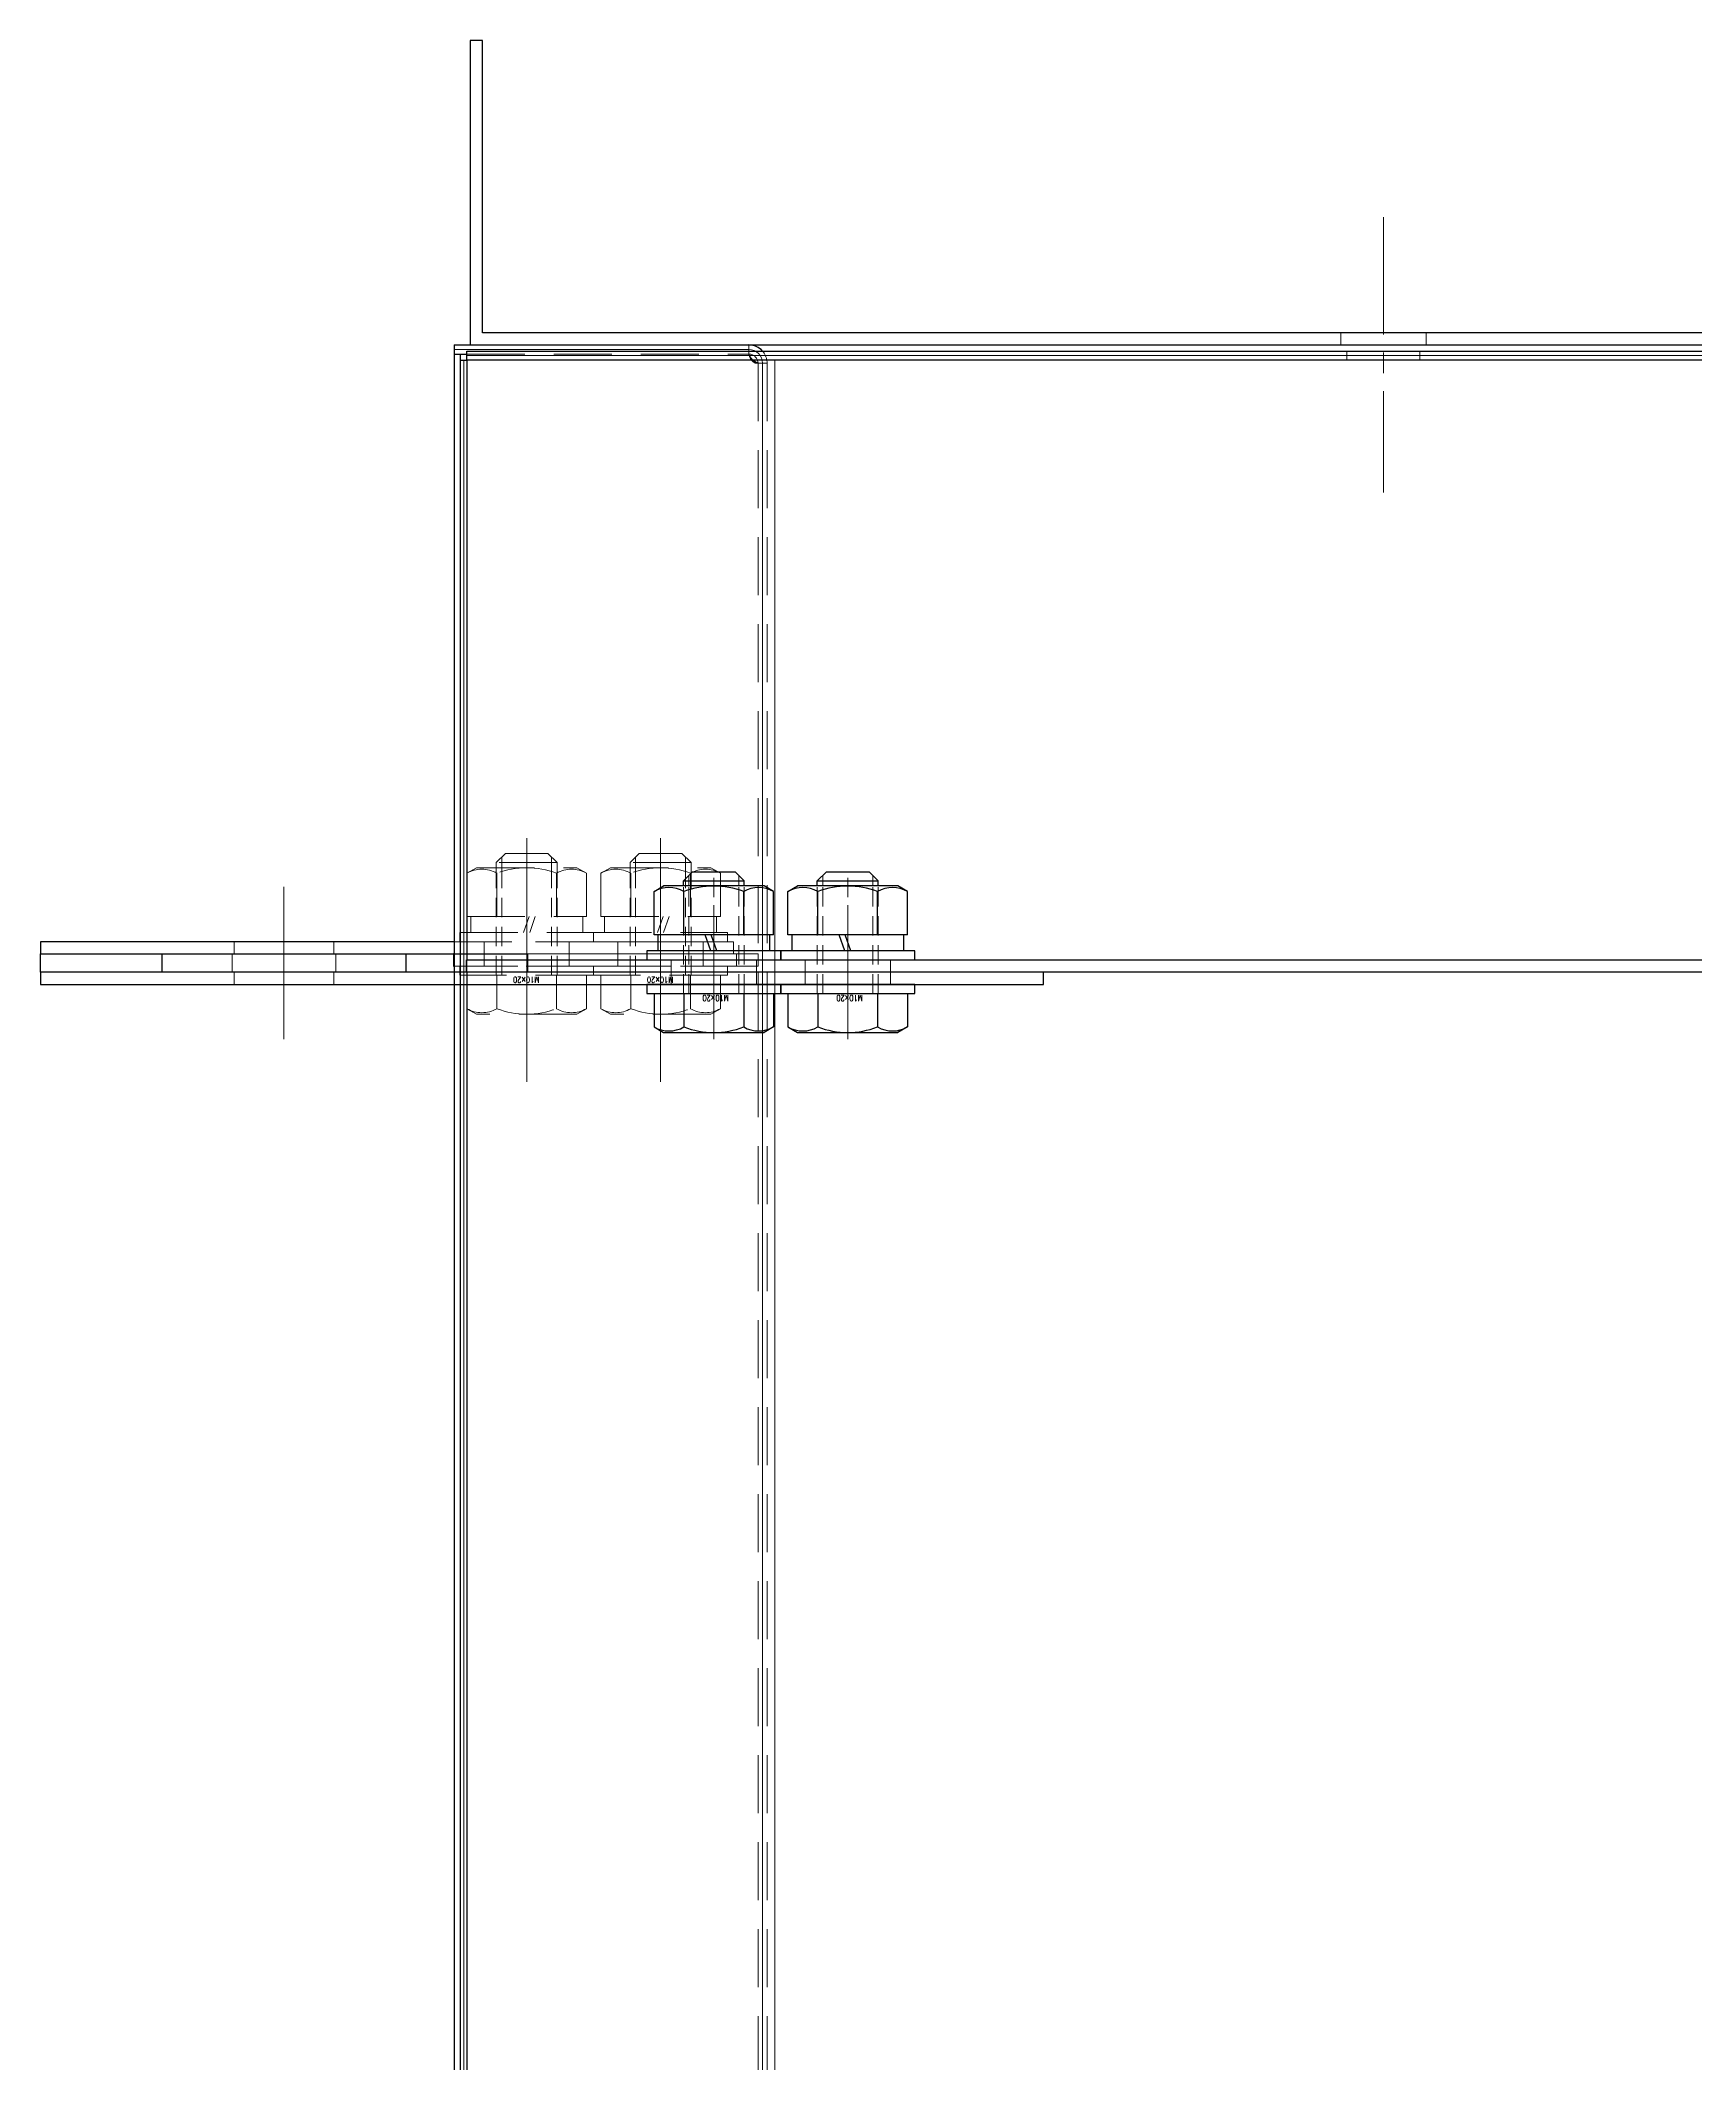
# Model space of a CAD drawing. Header units: millimetres. Extents: x 0 to 51411, y 0 to 16902.
# Drawn here: x 5801.4 to 6073.2, y 7079.7 to 7411.9 of the extents above; entities that cross this region are included whole.
import ezdxf

# ---------------------------------------------------------------- set-up
doc = ezdxf.new("R2010")
doc.units = ezdxf.units.MM
doc.linetypes.add('CENTER2', pattern=[28.575, 19.05, -3.175, 3.175, -3.175])
doc.linetypes.add('HIDDEN2', pattern=[4.7625, 3.175, -1.5875])
for name, color, linetype, lineweight in [('01_外形線', 7, 'Continuous', 25), ('02_細線', 5, 'Continuous', 13), ('03_かくれ線', 6, 'HIDDEN2', 13), ('04_中心線', 1, 'CENTER2', 9)]:
    doc.layers.add(name, color=color, linetype=linetype, lineweight=lineweight)
doc.layers.add('10_補助線', color=8, linetype='Continuous', lineweight=13, plot=False)
doc.styles.add('寸法用', font='simplex.shx', dxfattribs={"width": 0.8, "bigfont": '@extfont2.shx'})

msp = doc.modelspace()

# ---------------------------------------------------------------- linework, layer by layer
at = {"layer": '01_外形線'}
for p, q in [((5869.302, 7361.913), (5869.302, 7360.413)), ((5869.302, 7361.913), (5917.739, 7361.913)), ((5869.302, 7360.413), (5871.42, 7360.413)), ((5869.302, 7360.413), (5869.302, 6163.413)), ((5870.359, 6162.413), (5870.359, 7359.413)), ((5870.359, 7359.413), (5871.42, 7359.413)), ((5870.362, 7359.413), (5870.362, 7360.413)), ((5871.42, 7359.413), (5871.42, 7260.913)), ((5902.163, 7272.159), (5903.728, 7273.063)), ((5920.228, 7273.063), (5903.728, 7273.063)), ((5906.978, 7273.913), (5908.478, 7275.413)), ((5906.978, 7273.913), (5916.978, 7273.913)), ((5906.978, 7273.063), (5906.978, 7273.913)), ((5908.478, 7275.413), (5915.478, 7275.413)), ((5916.978, 7273.913), (5915.478, 7275.413)), ((5916.978, 7273.063), (5916.978, 7273.913)), ((5921.793, 7272.159), (5920.228, 7273.063)), ((5924.163, 7272.159), (5925.728, 7273.063)), ((5942.228, 7273.063), (5925.728, 7273.063)), ((5928.978, 7273.913), (5930.478, 7275.413)), ((5928.978, 7273.913), (5938.978, 7273.913)), ((5928.978, 7273.063), (5928.978, 7273.913)), ((5930.478, 7275.413), (5937.478, 7275.413)), ((5938.978, 7273.913), (5937.478, 7275.413)), ((5938.978, 7273.063), (5938.978, 7273.913)), ((5943.793, 7272.159), (5942.228, 7273.063)), ((5902.163, 7265.063), (5902.163, 7272.159)), ((5907.071, 7265.063), (5907.071, 7272.159)), ((5916.886, 7265.063), (5916.886, 7272.159)), ((5921.793, 7265.063), (5921.793, 7272.159)), ((5924.163, 7265.063), (5924.163, 7272.159)), ((5929.071, 7265.063), (5929.071, 7272.159)), ((5938.886, 7265.063), (5938.886, 7272.159)), ((5943.793, 7265.063), (5943.793, 7272.159)), ((5922.978, 7262.413), (5900.978, 7262.413)), ((5900.978, 7262.413), (5900.978, 7260.913)), ((5921.793, 7265.063), (5902.163, 7265.063)), ((5902.778, 7265.063), (5902.778, 7262.413)), ((5911.478, 7262.413), (5910.568, 7265.063)), ((5912.478, 7262.413), (5911.568, 7265.063)), ((5921.178, 7262.413), (5921.178, 7265.063)), ((5922.978, 7260.913), (5922.978, 7262.413)), ((5944.978, 7262.413), (5922.978, 7262.413)), ((5922.978, 7262.413), (5922.978, 7260.913)), ((5943.793, 7265.063), (5924.163, 7265.063)), ((5924.778, 7265.063), (5924.778, 7262.413)), ((5933.478, 7262.413), (5932.568, 7265.063)), ((5934.478, 7262.413), (5933.568, 7265.063)), ((5943.178, 7262.413), (5943.178, 7265.063)), ((5944.978, 7260.913), (5944.978, 7262.413)), ((5900.978, 7260.913), (5922.978, 7260.913)), ((5922.978, 7260.913), (5944.978, 7260.913)), ((5871.42, 7258.913), (5871.42, 6761.913))]:
    msp.add_line(p, q, dxfattribs=at)
at = {"layer": '01_外形線', "ltscale": 3}
for p, q in [((5922.978, 7256.913), (5900.978, 7256.913)), ((5900.978, 7256.913), (5900.978, 7255.413)), ((5922.978, 7255.413), (5922.978, 7256.913)), ((5944.978, 7256.913), (5922.978, 7256.913)), ((5922.978, 7256.913), (5922.978, 7255.413)), ((5944.978, 7255.413), (5944.978, 7256.913)), ((5900.978, 7255.413), (5922.978, 7255.413)), ((5902.163, 7255.413), (5902.163, 7249.916)), ((5907.071, 7255.413), (5907.071, 7249.916)), ((5916.886, 7255.413), (5916.886, 7249.916)), ((5921.793, 7255.413), (5921.793, 7249.916)), ((5922.978, 7255.413), (5944.978, 7255.413)), ((5924.163, 7255.413), (5924.163, 7249.916)), ((5929.071, 7255.413), (5929.071, 7249.916)), ((5938.886, 7255.413), (5938.886, 7249.916)), ((5943.793, 7255.413), (5943.793, 7249.916)), ((5902.163, 7249.916), (5903.728, 7249.013)), ((5921.793, 7249.916), (5920.228, 7249.013)), ((5924.163, 7249.916), (5925.728, 7249.013)), ((5943.793, 7249.916), (5942.228, 7249.013)), ((5903.728, 7249.013), (5920.228, 7249.013)), ((5925.728, 7249.013), (5942.228, 7249.013))]:
    msp.add_line(p, q, dxfattribs=at)
at = {"layer": '01_外形線'}
for points in [[(5871.978, 7411.913), (5871.978, 7361.913), (6771.978, 7361.913), (6771.978, 7363.913), (5873.978, 7363.913), (5873.978, 7411.913)], [(6772.536, 7359.413), (5871.42, 7359.413), (5871.42, 7360.913), (6772.536, 7360.913)], [(5881.368, 7261.913), (5881.368, 7258.913), (5801.368, 7258.913), (5801.368, 7261.913)], [(5861.368, 7261.913), (5861.368, 7258.913), (5821.368, 7258.913), (5821.368, 7261.913)], [(6772.599, 7258.913), (5871.357, 7258.913), (5871.357, 7260.913), (6772.599, 7260.913)], [(5966.15, 7258.913), (5801.368, 7258.913), (5801.368, 7256.913), (5966.15, 7256.913)]]:
    msp.add_lwpolyline(points, close=True, dxfattribs=at)
for points in [[(5869.302, 7263.913), (5801.368, 7263.913), (5801.368, 7261.913), (5869.302, 7261.913)], [(5869.302, 7261.913), (5869.239, 7261.913), (5869.239, 7259.913), (5869.302, 7259.913)]]:
    msp.add_lwpolyline(points, dxfattribs=at)
for centre, radius, start, end in [((5917.739, 7358.913), 3, 41.81031, 90), ((5904.617, 7267.909), 4.907, 60.00001, 119.99999), ((5911.978, 7259.283), 13.779, 69.136, 110.864), ((5919.339, 7267.909), 4.907, 60.00001, 119.99999), ((5926.617, 7267.909), 4.907, 60.00001, 119.99999), ((5933.978, 7259.283), 13.779, 69.136, 110.864), ((5941.339, 7267.909), 4.907, 60.00001, 119.99999)]:
    msp.add_arc(centre, radius, start, end, dxfattribs=at)
at = {"layer": '01_外形線', "ltscale": 3}
for centre, radius, start, end in [((5904.617, 7254.166), 4.907, 240.00001, 299.99999), ((5911.978, 7262.792), 13.779, 249.136, 290.864), ((5919.339, 7254.166), 4.907, 240.00001, 299.99999), ((5926.617, 7254.166), 4.907, 240.00001, 299.99999), ((5933.978, 7262.792), 13.779, 249.136, 290.864), ((5941.339, 7254.166), 4.907, 240.00001, 299.99999)]:
    msp.add_arc(centre, radius, start, end, dxfattribs=at)
at = {"layer": '02_細線'}
for p, q in [((5921.978, 7359.413), (5921.978, 6162.413)), ((5907.878, 7273.063), (5907.878, 7274.813)), ((5916.078, 7273.063), (5916.078, 7274.813)), ((5929.878, 7273.063), (5929.878, 7274.813)), ((5938.078, 7273.063), (5938.078, 7274.813))]:
    msp.add_line(p, q, dxfattribs=at)
at = {"layer": '03_かくれ線', "ltscale": 3}
for p, q in [((6014.978, 7363.913), (6014.978, 7361.913)), ((6028.978, 7363.913), (6028.978, 7361.913)), ((5870.362, 7359.413), (5870.362, 6163.413)), ((5871.42, 7360.413), (5917.739, 7360.413)), ((5919.239, 7358.913), (5919.239, 6164.913)), ((5919.86, 7358.913), (5920.739, 7358.913)), ((5920.739, 7358.913), (5920.739, 6164.913)), ((5871.424, 7275.159), (5872.989, 7276.063)), ((5872.989, 7276.063), (5889.489, 7276.063)), ((5876.239, 7276.913), (5877.739, 7278.413)), ((5886.239, 7276.913), (5876.239, 7276.913)), ((5876.239, 7275.063), (5876.239, 7276.913)), ((5877.139, 7275.063), (5877.139, 7277.813)), ((5884.739, 7278.413), (5877.739, 7278.413)), ((5881.239, 7276.063), (5881.239, 7263.913)), ((5886.239, 7276.913), (5884.739, 7278.413)), ((5885.339, 7275.063), (5885.339, 7277.813)), ((5886.239, 7275.063), (5886.239, 7276.913)), ((5891.054, 7275.159), (5889.489, 7276.063)), ((5893.424, 7275.159), (5894.989, 7276.063)), ((5894.989, 7276.063), (5911.489, 7276.063)), ((5898.239, 7276.913), (5899.739, 7278.413)), ((5908.239, 7276.913), (5898.239, 7276.913)), ((5898.239, 7275.063), (5898.239, 7276.913)), ((5899.139, 7275.063), (5899.139, 7277.813)), ((5906.739, 7278.413), (5899.739, 7278.413)), ((5903.239, 7276.063), (5903.239, 7263.913)), ((5908.239, 7276.913), (5906.739, 7278.413)), ((5907.339, 7275.063), (5907.339, 7277.813)), ((5908.239, 7275.063), (5908.239, 7276.913)), ((5913.054, 7275.159), (5911.489, 7276.063)), ((5871.424, 7268.063), (5871.424, 7275.159)), ((5876.331, 7268.063), (5876.331, 7275.159)), ((5886.146, 7268.063), (5886.146, 7275.159)), ((5891.054, 7268.063), (5891.054, 7275.159)), ((5893.424, 7268.063), (5893.424, 7275.159)), ((5898.331, 7268.063), (5898.331, 7275.159)), ((5908.146, 7268.063), (5908.146, 7275.159)), ((5913.054, 7268.063), (5913.054, 7275.159)), ((5871.424, 7268.063), (5891.054, 7268.063)), ((5872.039, 7265.413), (5872.039, 7268.063)), ((5880.739, 7265.413), (5881.649, 7268.063)), ((5881.739, 7265.413), (5882.649, 7268.063)), ((5890.439, 7268.063), (5890.439, 7265.413)), ((5893.424, 7268.063), (5913.054, 7268.063)), ((5894.039, 7265.413), (5894.039, 7268.063)), ((5902.739, 7265.413), (5903.649, 7268.063)), ((5903.739, 7265.413), (5904.649, 7268.063)), ((5912.439, 7268.063), (5912.439, 7265.413)), ((5833.168, 7263.913), (5833.168, 7261.913)), ((5849.568, 7263.913), (5849.568, 7261.913)), ((5870.239, 7263.913), (5870.239, 7265.413)), ((5870.239, 7265.413), (5892.239, 7265.413)), ((5892.239, 7263.913), (5870.239, 7263.913)), ((5874.239, 7263.913), (5874.239, 7261.913)), ((5888.239, 7263.913), (5888.239, 7261.913)), ((5892.239, 7263.913), (5892.239, 7265.413)), ((5892.239, 7265.413), (5914.239, 7265.413)), ((5892.239, 7265.413), (5892.239, 7263.913)), ((5914.239, 7263.913), (5892.239, 7263.913)), ((5896.239, 7263.913), (5896.239, 7261.913)), ((5910.239, 7263.913), (5910.239, 7261.913)), ((5914.239, 7265.413), (5914.239, 7263.913)), ((5832.868, 7261.913), (5832.868, 7258.913)), ((5832.868, 7261.913), (5832.868, 7258.913)), ((5849.868, 7261.913), (5849.868, 7258.913)), ((5849.868, 7261.913), (5849.868, 7258.913)), ((5870.239, 7259.913), (5892.239, 7259.913)), ((5870.239, 7258.413), (5870.239, 7259.913)), ((5871.42, 7260.913), (5871.42, 7258.913)), ((5874.239, 7261.913), (5874.239, 7259.913)), ((5888.239, 7261.913), (5888.239, 7259.913)), ((5892.239, 7259.913), (5914.239, 7259.913)), ((5892.239, 7258.413), (5892.239, 7259.913)), ((5892.239, 7259.913), (5892.239, 7258.413)), ((5896.239, 7261.913), (5896.239, 7259.913)), ((5904.978, 7260.913), (5904.978, 7258.913)), ((5910.239, 7261.913), (5910.239, 7259.913)), ((5914.239, 7259.913), (5914.239, 7258.413)), ((5915.703, 7261.913), (5915.703, 7259.913)), ((5918.978, 7260.913), (5918.978, 7258.913)), ((5926.978, 7260.913), (5926.978, 7258.913)), ((5940.978, 7260.913), (5940.978, 7258.913)), ((5833.168, 7256.913), (5833.168, 7258.913)), ((5849.568, 7256.913), (5849.568, 7258.913)), ((5892.239, 7258.413), (5870.239, 7258.413)), ((5871.424, 7258.413), (5871.424, 7252.916)), ((5876.331, 7258.413), (5876.331, 7252.916)), ((5886.146, 7258.413), (5886.146, 7252.916)), ((5891.054, 7258.413), (5891.054, 7252.916)), ((5914.239, 7258.413), (5892.239, 7258.413)), ((5893.424, 7258.413), (5893.424, 7252.916)), ((5898.331, 7258.413), (5898.331, 7252.916)), ((5904.978, 7256.913), (5904.978, 7258.913)), ((5908.146, 7258.413), (5908.146, 7252.916)), ((5913.054, 7258.413), (5913.054, 7252.916)), ((5918.978, 7256.913), (5918.978, 7258.913)), ((5926.978, 7256.913), (5926.978, 7258.913)), ((5940.978, 7256.913), (5940.978, 7258.913)), ((5871.424, 7252.916), (5872.989, 7252.013)), ((5891.054, 7252.916), (5889.489, 7252.013)), ((5893.424, 7252.916), (5894.989, 7252.013)), ((5913.054, 7252.916), (5911.489, 7252.013)), ((5889.489, 7252.013), (5872.989, 7252.013)), ((5911.489, 7252.013), (5894.989, 7252.013))]:
    msp.add_line(p, q, dxfattribs=at)
at = {"layer": '03_かくれ線'}
for p, q in [((5918.799, 7358.913), (5919.86, 7358.913)), ((6015.978, 7360.913), (6015.978, 7359.413)), ((6027.978, 7360.913), (6027.978, 7359.413)), ((5876.239, 7258.413), (5876.239, 7275.063)), ((5877.139, 7258.413), (5877.139, 7275.063)), ((5885.339, 7258.413), (5885.339, 7275.063)), ((5886.239, 7258.413), (5886.239, 7275.063)), ((5898.239, 7258.413), (5898.239, 7275.063)), ((5899.139, 7258.413), (5899.139, 7275.063)), ((5906.978, 7255.413), (5906.978, 7273.063)), ((5907.339, 7258.413), (5907.339, 7275.063)), ((5907.878, 7255.413), (5907.878, 7273.063)), ((5908.239, 7258.413), (5908.239, 7275.063)), ((5916.078, 7255.413), (5916.078, 7273.063)), ((5916.978, 7255.413), (5916.978, 7273.063)), ((5928.978, 7255.413), (5928.978, 7273.063)), ((5929.878, 7255.413), (5929.878, 7273.063)), ((5938.078, 7255.413), (5938.078, 7273.063)), ((5938.978, 7255.413), (5938.978, 7273.063))]:
    msp.add_line(p, q, dxfattribs=at)
at = {"layer": '03_かくれ線', "ltscale": 3}
msp.add_lwpolyline([(5869.302, 7263.913), (5915.239, 7263.913), (5915.239, 7261.913), (5869.302, 7261.913)], dxfattribs=at)
msp.add_lwpolyline([(5919.239, 7261.913), (5919.239, 7259.913), (5869.239, 7259.913), (5869.239, 7261.913)], close=True, dxfattribs=at)
for centre, radius, start, end in [((5917.739, 7358.913), 1.5, 0, 90), ((5919.86, 7361.163), 2.25, 199.47917, 269.99205), ((5917.739, 7358.913), 3, 0, 41.81031), ((5873.877, 7270.909), 4.907, 60.00001, 119.99999), ((5881.239, 7262.283), 13.779, 69.136, 110.864), ((5888.6, 7270.909), 4.907, 60.00001, 119.99999), ((5895.877, 7270.909), 4.907, 60.00001, 119.99999), ((5903.239, 7262.283), 13.779, 69.136, 110.864), ((5910.6, 7270.909), 4.907, 60.00001, 119.99999), ((5873.877, 7257.166), 4.907, 240.00001, 299.99999), ((5881.239, 7265.792), 13.779, 249.136, 290.864), ((5888.6, 7257.166), 4.907, 240.00001, 299.99999), ((5895.877, 7257.166), 4.907, 240.00001, 299.99999), ((5903.239, 7265.792), 13.779, 249.136, 290.864), ((5910.6, 7257.166), 4.907, 240.00001, 299.99999)]:
    msp.add_arc(centre, radius, start, end, dxfattribs=at)
at = {"layer": '03_かくれ線'}
msp.add_arc((5919.745, 7360.706), 2.028, 188.33122, 242.19756, dxfattribs=at)
at = {"layer": '04_中心線'}
for p, q in [((6021.978, 7382.913), (6021.978, 7342.913)), ((6021.978, 7382.663), (6021.978, 7337.663)), ((5881.239, 7280.913), (5881.239, 7240.913)), ((5903.239, 7280.913), (5903.239, 7240.913)), ((5881.239, 7252.013), (5881.239, 7278.413)), ((5903.239, 7252.013), (5903.239, 7278.413)), ((5841.368, 7272.913), (5841.368, 7252.913)), ((5881.239, 7272.913), (5881.239, 7252.913)), ((5903.239, 7272.913), (5903.239, 7252.913)), ((5911.978, 7249.013), (5911.978, 7275.413)), ((5933.978, 7249.013), (5933.978, 7275.413)), ((5911.978, 7269.913), (5911.978, 7249.913)), ((5933.978, 7269.913), (5933.978, 7249.913)), ((5841.368, 7247.913), (5841.368, 7267.913)), ((5841.368, 7267.913), (5841.368, 7252.913)), ((5841.368, 7267.913), (5841.368, 7252.913)), ((5911.978, 7247.913), (5911.978, 7267.913)), ((5933.978, 7247.913), (5933.978, 7267.913))]:
    msp.add_line(p, q, dxfattribs=at)
at = {"layer": '10_補助線'}
for p, q in [((5869.302, 7361.163), (5917.739, 7361.163)), ((5870.89, 7359.413), (5870.89, 6162.413)), ((6772.536, 7360.163), (5871.42, 7360.163)), ((5917.739, 7361.913), (5917.739, 7360.413)), ((5919.989, 7358.913), (5919.989, 6164.913))]:
    msp.add_line(p, q, dxfattribs=at)
for centre, radius, start, end in [((5917.739, 7358.913), 2.25, 0, 90), ((5919.618, 7360.812), 1.921, 192.00163, 261.37066)]:
    msp.add_arc(centre, radius, start, end, dxfattribs=at)

# ---------------------------------------------------------------- texts
at = {"layer": '10_補助線', "style": '寸法用', "width": 0.8}
for p in [(5883.32, 7258.163), (5905.32, 7258.163), (5914.438, 7255.163), (5936.438, 7255.163)]:
    msp.add_text('M10×20', height=1, rotation=180, dxfattribs=at).set_placement(p)

doc.saveas('drawing.dxf')
